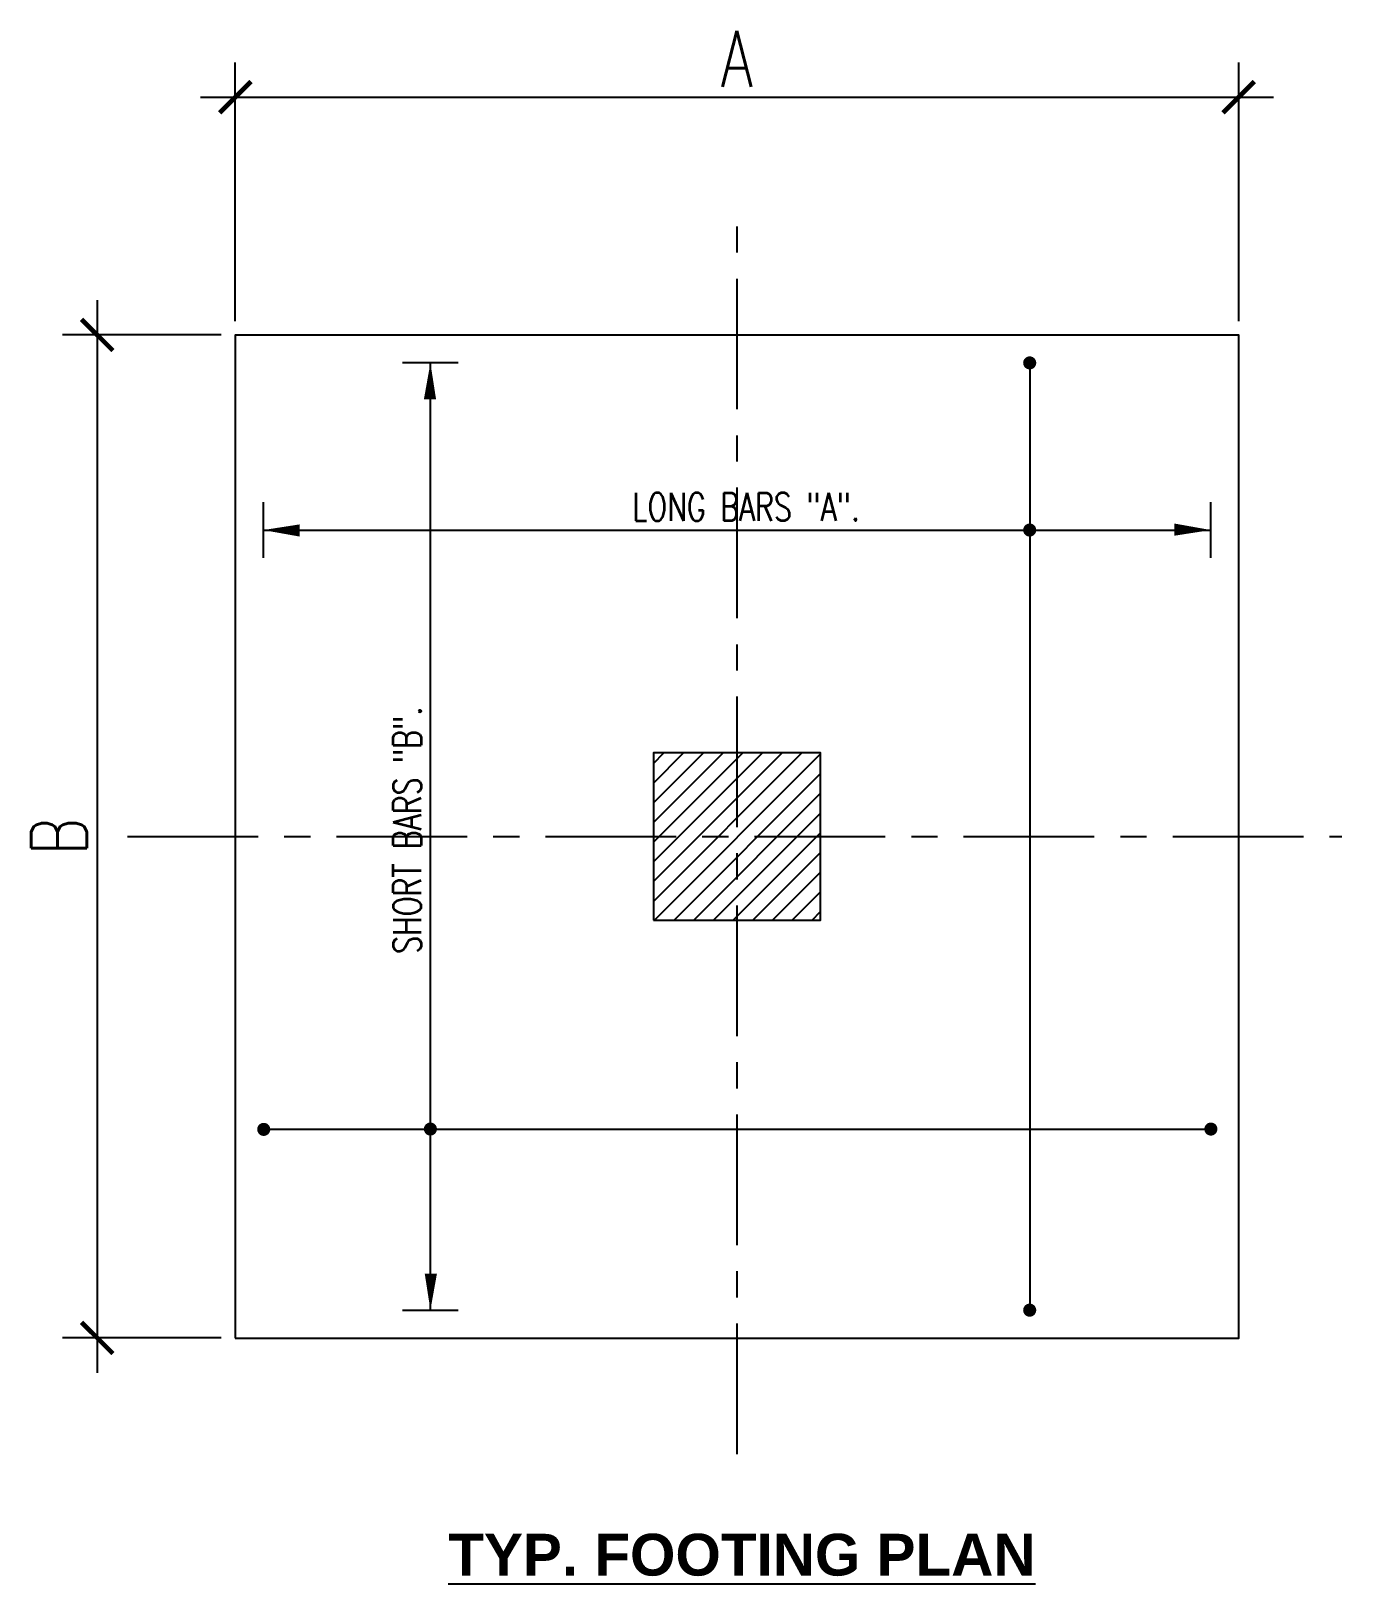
# Model space of a CAD drawing. Header units: inches. Extents: x 41285 to 57578, y -189 to 12305.
# Drawn here: x 55154.6 to 55248.7, y 9002.7 to 9114.2 of the extents above; entities that cross this region are included whole.
import ezdxf

# ---------------------------------------------------------------- set-up
doc = ezdxf.new("R2010")
doc.units = ezdxf.units.IN
doc.header["$LTSCALE"] = 30
doc.header["$MEASUREMENT"] = 0
doc.linetypes.add('CENTER', pattern=[2, 1.25, -0.25, 0.25, -0.25])
for name, color, linetype in [('A-TEXT-P', 242, 'Continuous'), ('Grid line', 1, 'CENTER'), ('HATCH', 253, 'Continuous'), ('L', 2, 'Continuous'), ('PB', 3, 'Continuous'), ('WALL', 7, 'Continuous')]:
    doc.layers.add(name, color=color, linetype=linetype)
doc.styles.add('1-2', font='simplex.shx', dxfattribs={"width": 0.75, "height": 1.75})
doc.styles.add('16 scale', font='arial.ttf')
doc.dimstyles.new('1-2', dxfattribs={"dimtxt": 1.75, "dimasz": 2.25, "dimexe": 2.5, "dimexo": 1, "dimgap": 0.75, "dimtad": 1, "dimdec": 4, "dimzin": 3, "dimdsep": 46, "dimlunit": 4, "dimtxsty": '1-2', "dimblk": 'ARCHTICK', "dimcen": 0, "dimdle": 2.5, "dimclrd": 1, "dimclre": 1, "dimclrt": 2, "dimazin": 0, "dimtfac": 0.75, "dimtdec": 4, "dimtix": 1, "dimtmove": 2, "dimatfit": 3, "dimfxl": 0, "dimfrac": 1, "dimtolj": 1, "dimtzin": 1, "dimlwd": -1, "dimlwe": -1, "dimarcsym": 0})

# ---------------------------------------------------------------- blocks, each defined once
blk = doc.blocks.new('A$C6FAA51F3')
at = {"layer": 'L', "color": 1}
blk.add_lwpolyline([(0, 0, 0, 0.875, 0), (0.03, 2.62, 0.875, 0.875, 0)], format="xyseb", dxfattribs=at)
at = {"layer": 'WALL', "color": 4}
blk.add_line((-2, 0), (2, 0), dxfattribs=at)
blk = doc.blocks.new('_ARCHTICK')
at = {"color": 0, "linetype": 'ByBlock', "const_width": 0.15}
blk.add_lwpolyline([(-0.5, -0.5), (0.5, 0.5)], dxfattribs=at)
blk = doc.blocks.new('*D134')
at = {"layer": 'DEFPOINTS', "color": 0, "transparency": 16777216}
for p in [(55241.26, 9109.41), (55169.26, 9092.34), (55241.26, 9092.34)]:
    blk.add_point(p, dxfattribs=at)
at = {"layer": 'PB', "color": 1, "transparency": 16777216}
for p, q in [((55169.26, 9093.34), (55169.26, 9111.91)), ((55241.26, 9093.34), (55241.26, 9111.91)), ((55166.76, 9109.41), (55243.76, 9109.41))]:
    blk.add_line(p, q, dxfattribs=at)
at = {"layer": 'PB', "color": 1, "transparency": 16777216, "xscale": 2.25, "yscale": 2.25, "zscale": 2.25, "rotation": 180}
blk.add_blockref('_ARCHTICK', (55169.26, 9109.41), dxfattribs=at)
at = {"layer": 'PB', "color": 1, "transparency": 16777216, "xscale": 2.25, "yscale": 2.25, "zscale": 2.25}
blk.add_blockref('_ARCHTICK', (55241.26, 9109.41), dxfattribs=at)
at = {"layer": 'PB', "color": 2, "transparency": 16777216, "insert": (55205.26, 9112.16), "char_height": 1.75, "attachment_point": 5, "style": '1-2'}
blk.add_mtext('\\A1;{\\H2.2857x;A}', dxfattribs=at)
blk = doc.blocks.new('*D135')
at = {"layer": 'DEFPOINTS', "color": 0, "transparency": 16777216}
for p in [(55169.26, 9092.34), (55159.36, 9020.34), (55169.26, 9020.34)]:
    blk.add_point(p, dxfattribs=at)
at = {"layer": 'PB', "color": 1, "transparency": 16777216}
for p, q in [((55159.36, 9094.84), (55159.36, 9017.84)), ((55168.26, 9092.34), (55156.86, 9092.34)), ((55168.26, 9020.34), (55156.86, 9020.34))]:
    blk.add_line(p, q, dxfattribs=at)
at = {"layer": 'PB', "color": 1, "transparency": 16777216, "xscale": 2.25, "yscale": 2.25, "zscale": 2.25}
for p, rotation in [((55159.36, 9092.34), 90), ((55159.36, 9020.34), 270)]:
    blk.add_blockref('_ARCHTICK', p, dxfattribs=dict(at, rotation=rotation))
at = {"layer": 'PB', "color": 2, "transparency": 16777216, "insert": (55156.61, 9056.34), "char_height": 1.75, "attachment_point": 5, "rotation": 90, "style": '1-2'}
blk.add_mtext('\\A1;{\\H2.2857x;B}', dxfattribs=at)

msp = doc.modelspace()

# ---------------------------------------------------------------- hatches: boundary and pattern name
at = {"layer": 'HATCH'}
h = msp.add_hatch(dxfattribs=at)
h.set_pattern_fill('_USER', color=1, angle=45, style=0, pattern_type=0)
h.set_pattern_definition([(45, (2075.5575, -1171.8567), (-0.707106781, 0.707106781), [])])
h.paths.add_polyline_path([(55199.26311278, 9050.3350939), (55211.26311278, 9050.3350939), (55211.26311278, 9062.3350939), (55199.26311278, 9062.3350939)])

# ---------------------------------------------------------------- linework, layer by layer
at = {"layer": 'Grid line', "ltscale": 0.25}
for p, q in [((55205.26311278, 9012.00572111), (55205.26311278, 9101.34836237)), ((55161.52399299, 9056.3350939), (55248.66718441, 9056.3350939))]:
    msp.add_line(p, q, dxfattribs=at)
at = {"layer": 'L', "color": 1}
for p, q in [((55183.26311278, 9022.3350939), (55183.26311278, 9090.3350939)), ((55171.26311278, 9078.3350939), (55239.26311278, 9078.3350939))]:
    msp.add_line(p, q, dxfattribs=at)
at = {"layer": 'L', "color": 1, "const_width": 0.46875}
for points in [[(55226.02873778, 9078.3350939, -1), (55226.49748778, 9078.3350939, -1)], [(55183.02873778, 9035.3350939, -1), (55183.49748778, 9035.3350939, -1)]]:
    msp.add_lwpolyline(points, format="xyb", close=True, dxfattribs=at)
at = {"layer": 'PB'}
msp.add_lwpolyline([(55199.26311278, 9050.3350939), (55211.26311278, 9050.3350939), (55211.26311278, 9062.3350939), (55199.26311278, 9062.3350939)], close=True, dxfattribs=at)
at = {"layer": 'WALL', "color": 4}
for p, q in [((55226.26311278, 9090.3350939), (55226.26311278, 9022.3350939)), ((55171.26311278, 9035.3350939), (55239.26311278, 9035.3350939))]:
    msp.add_line(p, q, dxfattribs=at)
msp.add_lwpolyline([(55169.26311278, 9020.3350939), (55241.26311278, 9020.3350939), (55241.26311278, 9092.3350939), (55169.26311278, 9092.3350939)], close=True, dxfattribs=at)
at = {"layer": 'WALL', "color": 4, "const_width": 0.46875}
for points in [[(55226.02873778, 9090.3350939, 1), (55226.49748778, 9090.3350939, 1)], [(55171.0695894, 9035.3121067, -1), (55171.5383394, 9035.3121067, -1)], [(55239.02873778, 9035.3350939, -1), (55239.49748778, 9035.3350939, -1)], [(55226.02873778, 9022.3350939, 1), (55226.49748778, 9022.3350939, 1)]]:
    msp.add_lwpolyline(points, format="xyb", close=True, dxfattribs=at)

# ---------------------------------------------------------------- block references
at = {"layer": 'WALL'}
for p, rotation in [((55183.26311278, 9090.3350939), 180), ((55171.26311278, 9078.3350939), 270), ((55239.26311278, 9078.3350939), 90)]:
    msp.add_blockref('A$C6FAA51F3', p, dxfattribs=dict(at, rotation=rotation))
msp.add_blockref('A$C6FAA51F3', (55183.26311278, 9022.3350939), dxfattribs=at)

# ---------------------------------------------------------------- texts
at = {"layer": 'A-TEXT-P', "color": 4, "insert": (55184.5458728, 9006.28171268), "char_height": 3, "attachment_point": 1, "style": '16 scale'}
msp.add_mtext_dynamic_manual_height_columns('{\\fArial|b1|i0|c0|p34;\\LTYP. FOOTING PLAN}', width=863.7811566335, gutter_width=30, heights=[0], dxfattribs=at)
at = {"layer": 'L', "color": 2, "insert": (55205.91326207, 9079.99930351), "char_height": 2, "attachment_point": 5, "style": '1-2'}
msp.add_mtext('\\A1;LONG BARS "A".', dxfattribs=at)
at = {"layer": 'L', "color": 2, "insert": (55181.59890317, 9056.79100611), "char_height": 2, "attachment_point": 5, "rotation": 90, "style": '1-2'}
msp.add_mtext('\\A1;SHORT BARS "B".', dxfattribs=at)

# ---------------------------------------------------------------- dimensions: what is measured, and where the dimension line sits
at = {"layer": 'PB'}
dim = msp.add_linear_dim(base=(55241.26311278, 9109.40535606), p1=(55169.26311278, 9092.3350939), p2=(55241.26311278, 9092.3350939), text='{\\H2.2857x;A}', dimstyle='1-2', dxfattribs=at)
dim.commit()
dim.dimension.update_dxf_attribs({"geometry": '*D134', "text_midpoint": (55205.26311278, 9112.15534356)})
dim = msp.add_linear_dim(base=(55159.35923708, 9020.3350939), p1=(55169.26311278, 9092.3350939), p2=(55169.26311278, 9020.3350939), angle=90, text='{\\H2.2857x;B}', dimstyle='1-2', dxfattribs=at)
dim.commit()
dim.dimension.update_dxf_attribs({"geometry": '*D135', "text_midpoint": (55156.60924958, 9056.3350939)})

doc.saveas('drawing.dxf')
